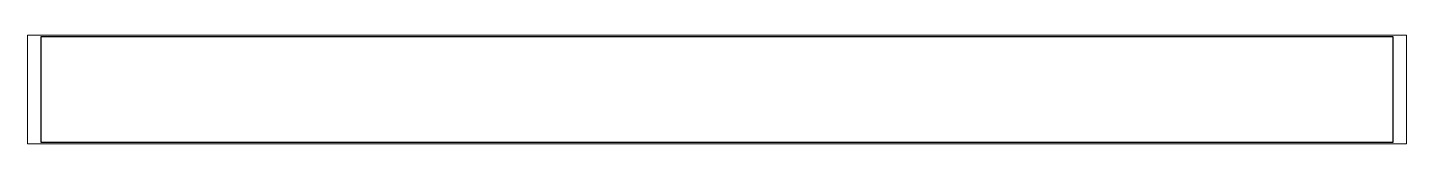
# Paper-space layout 'Layout1' of a CAD drawing. Header units: millimetres. Extents: x 0 to 257, y 87 to 108.
# The model-space entities are those that its viewports show. They can reach past a viewport. Long polylines and large blocks are cut down to what shows.
import ezdxf

# ---------------------------------------------------------------- set-up
doc = ezdxf.new("R2010")
doc.units = ezdxf.units.MM
doc.header["$LTSCALE"] = 25
doc.layers.add('3_Pezzi', color=7, linetype='Continuous')

msp = doc.modelspace()

# ---------------------------------------------------------------- linework, layer by layer
at = {"layer": '3_Pezzi', "color": 3, "linetype": 'Continuous'}
for p, q in [((0, -250), (0.1, 250)), ((0.1, 250), (6351.6, 250)), ((6351.6, 250), (6351.6, -250)), ((6351.6, -250), (0, -250))]:
    msp.add_line(p, q, dxfattribs=at)

psp = doc.layouts.get("Layout1")

# ---------------------------------------------------------------- viewports
at = {"layer": '0'}
psp.add_viewport(center=(128.5, 97.5), size=(257, 20.23102), view_center_point=(3175.82, 0), view_height=510, dxfattribs=at)

doc.saveas('drawing.dxf')
